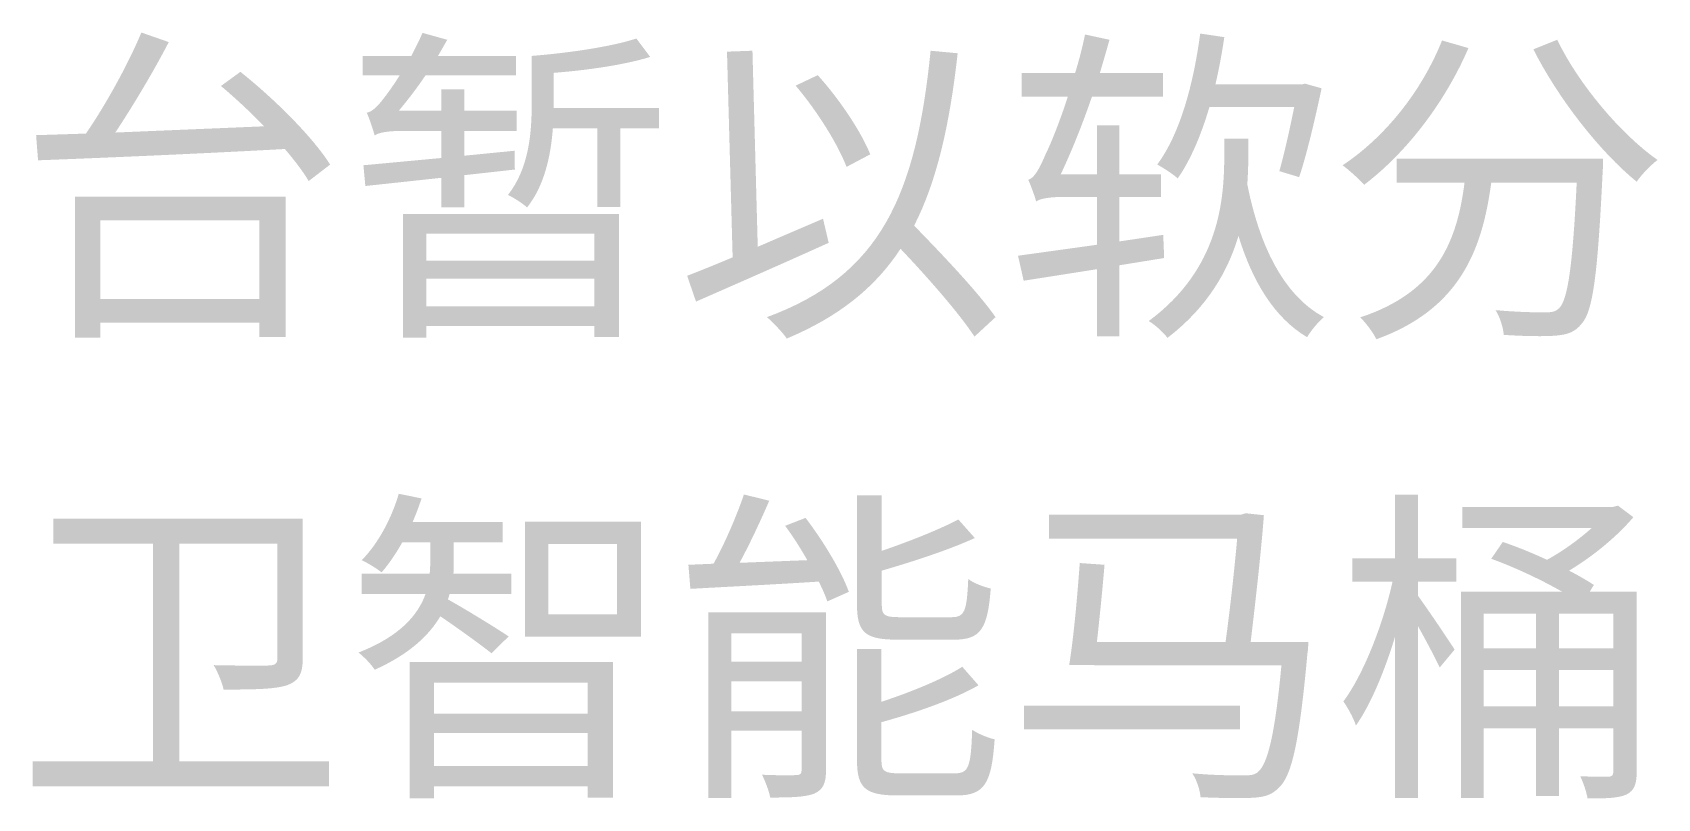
# Model space of a CAD drawing. Header units: millimetres. Extents: x -4600 to 229000, y -4300 to 19460.
# Drawn here: x 58884 to 60295, y 8972 to 9637 of the extents above; entities that cross this region are included whole.
import ezdxf

# ---------------------------------------------------------------- set-up
doc = ezdxf.new("R2010")
doc.units = ezdxf.units.MM
doc.header["$LTSCALE"] = 100
doc.layers.add('A-NOTE', color=7, linetype='Continuous', lineweight=18)

# ---------------------------------------------------------------- blocks, each defined once
blk = doc.blocks.new('A02_SHEET')
at = {"layer": 'A-NOTE'}
h = blk.add_hatch(color=256, dxfattribs=at)
edge = h.paths.add_edge_path()
edge.add_line((18886.7, 9547.7), (18888.4, 9525.9))
edge.add_spline(control_points=[(18888.4, 9525.9), (18941.4, 9527.9), (19024.2, 9531.4), (19102.7, 9535.7)], knot_values=[0, 0, 0, 0, 1, 1, 1, 1], degree=3, periodic=0)
edge.add_spline(control_points=[(19102.7, 9535.7), (19111.3, 9525.6), (19118.5, 9516.2), (19123.4, 9507.9)], knot_values=[0, 0, 0, 0, 1, 1, 1, 1], degree=3, periodic=0)
edge.add_line((19123.4, 9507.9), (19142, 9522.2))
edge.add_spline(control_points=[(19142, 9522.2), (19127.1, 9546), (19093.3, 9579.5), (19064.1, 9602.7)], knot_values=[0, 0, 0, 0, 1, 1, 1, 1], degree=3, periodic=0)
edge.add_line((19064.1, 9602.7), (19047.2, 9590.4))
edge.add_spline(control_points=[(19047.2, 9590.4), (19059.5, 9580.1), (19072.7, 9567.8), (19084.7, 9555.4)], knot_values=[0, 0, 0, 0, 1, 1, 1, 1], degree=3, periodic=0)
edge.add_line((19084.7, 9555.4), (18955.5, 9550))
edge.add_spline(control_points=[(18955.5, 9550), (18971.2, 9573.8), (18988.7, 9603), (19001.9, 9628.5)], knot_values=[0, 0, 0, 0, 1, 1, 1, 1], degree=3, periodic=0)
edge.add_line((19001.9, 9628.5), (18978.1, 9636.8))
edge.add_spline(control_points=[(18978.1, 9636.8), (18966.9, 9609.9), (18947.5, 9574.6), (18930, 9549.1)], knot_values=[0, 0, 0, 0, 1, 1, 1, 1], degree=3, periodic=0)
edge.add_line((18930, 9549.1), (18886.7, 9547.7))
h = blk.add_hatch(color=256, dxfattribs=at)
edge = h.paths.add_edge_path()
edge.add_line((19170.9, 9521.6), (19172.6, 9503.6))
edge.add_line((19172.6, 9503.6), (19238.5, 9510.7))
edge.add_line((19238.5, 9510.7), (19238.5, 9485))
edge.add_line((19238.5, 9485), (19258.6, 9485))
edge.add_line((19258.6, 9485), (19258.6, 9513))
edge.add_line((19258.6, 9513), (19302.4, 9517.9))
edge.add_line((19302.4, 9517.9), (19302.1, 9534.2))
edge.add_line((19302.1, 9534.2), (19258.6, 9529.9))
edge.add_line((19258.6, 9529.9), (19258.6, 9551.4))
edge.add_line((19258.6, 9551.4), (19303.9, 9551.4))
edge.add_line((19303.9, 9551.4), (19303.9, 9568.9))
edge.add_line((19303.9, 9568.9), (19258.6, 9568.9))
edge.add_line((19258.6, 9568.9), (19258.6, 9587.5))
edge.add_line((19258.6, 9587.5), (19238.5, 9587.5))
edge.add_line((19238.5, 9587.5), (19238.5, 9568.9))
edge.add_line((19238.5, 9568.9), (19201.6, 9568.9))
edge.add_spline(control_points=[(19201.6, 9568.9), (19209.3, 9578.1), (19217.3, 9588.4), (19224.8, 9599.6)], knot_values=[0, 0, 0, 0, 1, 1, 1, 1], degree=3, periodic=0)
edge.add_line((19224.8, 9599.6), (19303.3, 9599.6))
edge.add_line((19303.3, 9599.6), (19303.3, 9616.5))
edge.add_line((19303.3, 9616.5), (19235.7, 9616.5))
edge.add_line((19235.7, 9616.5), (19243.7, 9630.5))
edge.add_line((19243.7, 9630.5), (19222.2, 9636.5))
edge.add_spline(control_points=[(19222.2, 9636.5), (19219.3, 9629.6), (19215.9, 9623), (19212.5, 9616.5)], knot_values=[0, 0, 0, 0, 1, 1, 1, 1], degree=3, periodic=0)
edge.add_line((19212.5, 9616.5), (19170.4, 9616.5))
edge.add_line((19170.4, 9616.5), (19170.4, 9599.6))
edge.add_line((19170.4, 9599.6), (19202.4, 9599.6))
edge.add_spline(control_points=[(19202.4, 9599.6), (19196.4, 9590.1), (19191, 9582.7), (19188.4, 9579.5)], knot_values=[0, 0, 0, 0, 1, 1, 1, 1], degree=3, periodic=0)
edge.add_spline(control_points=[(19188.4, 9579.5), (19183.2, 9572.6), (19178.4, 9568), (19173.8, 9567.2)], knot_values=[0, 0, 0, 0, 1, 1, 1, 1], degree=3, periodic=0)
edge.add_spline(control_points=[(19173.8, 9567.2), (19176.4, 9561.5), (19179.5, 9551.7), (19180.7, 9547.4)], knot_values=[0, 0, 0, 0, 1, 1, 1, 1], degree=3, periodic=0)
edge.add_spline(control_points=[(19180.7, 9547.4), (19183.2, 9549.7), (19191.8, 9551.4), (19203.9, 9551.4)], knot_values=[0, 0, 0, 0, 1, 1, 1, 1], degree=3, periodic=0)
edge.add_line((19203.9, 9551.4), (19238.5, 9551.4))
edge.add_line((19238.5, 9551.4), (19238.5, 9527.9))
edge.add_line((19238.5, 9527.9), (19170.9, 9521.6))
h = blk.add_hatch(color=256, dxfattribs=at)
edge = h.paths.add_edge_path()
edge.add_line((19317, 9616.5), (19317, 9573.5))
edge.add_spline(control_points=[(19317, 9573.5), (19317, 9550), (19314.7, 9519.1), (19296.4, 9495.8)], knot_values=[0, 0, 0, 0, 1, 1, 1, 1], degree=3, periodic=0)
edge.add_spline(control_points=[(19296.4, 9495.8), (19301, 9493.8), (19309.3, 9488.4), (19313, 9485)], knot_values=[0, 0, 0, 0, 1, 1, 1, 1], degree=3, periodic=0)
edge.add_spline(control_points=[(19313, 9485), (19328.2, 9503.9), (19333.7, 9530.5), (19335.4, 9553.7)], knot_values=[0, 0, 0, 0, 1, 1, 1, 1], degree=3, periodic=0)
edge.add_line((19335.4, 9553.7), (19374.1, 9553.7))
edge.add_line((19374.1, 9553.7), (19374.1, 9485.5))
edge.add_line((19374.1, 9485.5), (19394.1, 9485.5))
edge.add_line((19394.1, 9485.5), (19394.1, 9553.7))
edge.add_line((19394.1, 9553.7), (19427.6, 9553.7))
edge.add_line((19427.6, 9553.7), (19427.6, 9571.2))
edge.add_line((19427.6, 9571.2), (19336.2, 9571.2))
edge.add_line((19336.2, 9571.2), (19336.2, 9573.2))
edge.add_line((19336.2, 9573.2), (19336.2, 9601.8))
edge.add_spline(control_points=[(19336.2, 9601.8), (19365.5, 9604.1), (19397.5, 9608.7), (19419.9, 9615.6)], knot_values=[0, 0, 0, 0, 1, 1, 1, 1], degree=3, periodic=0)
edge.add_line((19419.9, 9615.6), (19407.9, 9631.6))
edge.add_spline(control_points=[(19407.9, 9631.6), (19386.4, 9624.5), (19348.8, 9619), (19317, 9616.5)], knot_values=[0, 0, 0, 0, 1, 1, 1, 1], degree=3, periodic=0)
h = blk.add_hatch(color=256, dxfattribs=at)
edge = h.paths.add_edge_path()
edge.add_spline(control_points=[(19755.1, 9490.1), (19757.4, 9492.4), (19766.5, 9494.1), (19777.4, 9494.1)], knot_values=[0, 0, 0, 0, 1, 1, 1, 1], degree=3, periodic=0)
edge.add_line((19777.4, 9494.1), (19807.8, 9494.1))
edge.add_line((19807.8, 9494.1), (19807.8, 9452.6))
edge.add_line((19807.8, 9452.6), (19739.3, 9443.1))
edge.add_line((19739.3, 9443.1), (19744.2, 9421.4))
edge.add_line((19744.2, 9421.4), (19807.8, 9431.4))
edge.add_line((19807.8, 9431.4), (19807.8, 9373.2))
edge.add_line((19807.8, 9373.2), (19827.3, 9373.2))
edge.add_line((19827.3, 9373.2), (19827.3, 9434.8))
edge.add_line((19827.3, 9434.8), (19866.2, 9441.1))
edge.add_line((19866.2, 9441.1), (19865.4, 9461.2))
edge.add_line((19865.4, 9461.2), (19827.3, 9455.5))
edge.add_line((19827.3, 9455.5), (19827.3, 9494.1))
edge.add_line((19827.3, 9494.1), (19863.4, 9494.1))
edge.add_line((19863.4, 9494.1), (19863.4, 9513.6))
edge.add_line((19863.4, 9513.6), (19827.3, 9513.6))
edge.add_line((19827.3, 9513.6), (19827.3, 9556.3))
edge.add_line((19827.3, 9556.3), (19807.8, 9556.3))
edge.add_line((19807.8, 9556.3), (19807.8, 9513.6))
edge.add_line((19807.8, 9513.6), (19776.3, 9513.6))
edge.add_spline(control_points=[(19776.3, 9513.6), (19785.7, 9533.4), (19795.2, 9556.9), (19803.5, 9581.2)], knot_values=[0, 0, 0, 0, 1, 1, 1, 1], degree=3, periodic=0)
edge.add_line((19803.5, 9581.2), (19865.1, 9581.2))
edge.add_line((19865.1, 9581.2), (19865.1, 9601.8))
edge.add_line((19865.1, 9601.8), (19810.4, 9601.8))
edge.add_spline(control_points=[(19810.4, 9601.8), (19813.2, 9611.3), (19816.1, 9621), (19818.7, 9630.5)], knot_values=[0, 0, 0, 0, 1, 1, 1, 1], degree=3, periodic=0)
edge.add_line((19818.7, 9630.5), (19797.5, 9635.1))
edge.add_spline(control_points=[(19797.5, 9635.1), (19795.2, 9623.9), (19792.3, 9612.7), (19788.9, 9601.8)], knot_values=[0, 0, 0, 0, 1, 1, 1, 1], degree=3, periodic=0)
edge.add_line((19788.9, 9601.8), (19742.5, 9601.8))
edge.add_line((19742.5, 9601.8), (19742.5, 9581.2))
edge.add_line((19742.5, 9581.2), (19782.6, 9581.2))
edge.add_spline(control_points=[(19782.6, 9581.2), (19775.1, 9558.3), (19767.4, 9539.4), (19763.7, 9532.2)], knot_values=[0, 0, 0, 0, 1, 1, 1, 1], degree=3, periodic=0)
edge.add_spline(control_points=[(19763.7, 9532.2), (19758.2, 9519.3), (19753.7, 9510.5), (19748.2, 9509)], knot_values=[0, 0, 0, 0, 1, 1, 1, 1], degree=3, periodic=0)
edge.add_spline(control_points=[(19748.2, 9509), (19750.5, 9503.9), (19753.9, 9494.4), (19755.1, 9490.1)], knot_values=[0, 0, 0, 0, 1, 1, 1, 1], degree=3, periodic=0)
h = blk.add_hatch(color=256, dxfattribs=at)
edge = h.paths.add_edge_path()
edge.add_spline(control_points=[(19897.5, 9635.9), (19891.5, 9591.2), (19880, 9549.1), (19860.2, 9522.2)], knot_values=[0, 0, 0, 0, 1, 1, 1, 1], degree=3, periodic=0)
edge.add_spline(control_points=[(19860.2, 9522.2), (19865.1, 9519.6), (19874.3, 9513.6), (19878, 9510.2)], knot_values=[0, 0, 0, 0, 1, 1, 1, 1], degree=3, periodic=0)
edge.add_spline(control_points=[(19878, 9510.2), (19889.5, 9526.8), (19898.3, 9548), (19905.5, 9572.1)], knot_values=[0, 0, 0, 0, 1, 1, 1, 1], degree=3, periodic=0)
edge.add_line((19905.5, 9572.1), (19979.1, 9572.1))
edge.add_spline(control_points=[(19979.1, 9572.1), (19975.1, 9552), (19970.2, 9530.5), (19966.2, 9516.5)], knot_values=[0, 0, 0, 0, 1, 1, 1, 1], degree=3, periodic=0)
edge.add_line((19966.2, 9516.5), (19983.4, 9511.3))
edge.add_spline(control_points=[(19983.4, 9511.3), (19990, 9530.8), (19997.2, 9561.7), (20002.9, 9588.4)], knot_values=[0, 0, 0, 0, 1, 1, 1, 1], degree=3, periodic=0)
edge.add_line((20002.9, 9588.4), (19988.6, 9592.4))
edge.add_line((19988.6, 9592.4), (19986, 9591.8))
edge.add_line((19986, 9591.8), (19910.7, 9591.8))
edge.add_spline(control_points=[(19910.7, 9591.8), (19913.8, 9605), (19916.4, 9618.8), (19918.4, 9632.8)], knot_values=[0, 0, 0, 0, 1, 1, 1, 1], degree=3, periodic=0)
edge.add_line((19918.4, 9632.8), (19897.5, 9635.9))
h = blk.add_hatch(color=256, dxfattribs=at)
edge = h.paths.add_edge_path()
edge.add_spline(control_points=[(20107.5, 9629.9), (20089.7, 9585.5), (20057.9, 9546), (20021.2, 9521.6)], knot_values=[0, 0, 0, 0, 1, 1, 1, 1], degree=3, periodic=0)
edge.add_spline(control_points=[(20021.2, 9521.6), (20026.4, 9517.6), (20035.9, 9509.3), (20039.9, 9504.7)], knot_values=[0, 0, 0, 0, 1, 1, 1, 1], degree=3, periodic=0)
edge.add_spline(control_points=[(20039.9, 9504.7), (20075.7, 9531.9), (20109.5, 9574.9), (20130.4, 9623.3)], knot_values=[0, 0, 0, 0, 1, 1, 1, 1], degree=3, periodic=0)
edge.add_line((20130.4, 9623.3), (20107.5, 9629.9))
h = blk.add_hatch(color=256, dxfattribs=at)
edge = h.paths.add_edge_path()
edge.add_line((20207.5, 9630.5), (20186.8, 9622.2))
edge.add_spline(control_points=[(20186.8, 9622.2), (20208.3, 9579.5), (20244.7, 9533.1), (20276.5, 9507.3)], knot_values=[0, 0, 0, 0, 1, 1, 1, 1], degree=3, periodic=0)
edge.add_spline(control_points=[(20276.5, 9507.3), (20280.5, 9513.3), (20288.5, 9521.6), (20294.6, 9526.2)], knot_values=[0, 0, 0, 0, 1, 1, 1, 1], degree=3, periodic=0)
edge.add_spline(control_points=[(20294.6, 9526.2), (20263, 9548.3), (20226.1, 9591.8), (20207.5, 9630.5)], knot_values=[0, 0, 0, 0, 1, 1, 1, 1], degree=3, periodic=0)
h = blk.add_hatch(color=256, dxfattribs=at)
edge = h.paths.add_edge_path()
edge.add_line((19486.6, 9620.2), (19491.5, 9441.7))
edge.add_spline(control_points=[(19491.5, 9441.7), (19476.6, 9435.4), (19463.2, 9430), (19452, 9425.7)], knot_values=[0, 0, 0, 0, 1, 1, 1, 1], degree=3, periodic=0)
edge.add_line((19452, 9425.7), (19459.7, 9403.3))
edge.add_spline(control_points=[(19459.7, 9403.3), (19491.2, 9417.1), (19535.1, 9436.3), (19574.9, 9454.3)], knot_values=[0, 0, 0, 0, 1, 1, 1, 1], degree=3, periodic=0)
edge.add_line((19574.9, 9454.3), (19570, 9475.2))
edge.add_line((19570, 9475.2), (19513.3, 9450.9))
edge.add_line((19513.3, 9450.9), (19508.7, 9621))
edge.add_line((19508.7, 9621), (19486.6, 9620.2))
h = blk.add_hatch(color=256, dxfattribs=at)
edge = h.paths.add_edge_path()
edge.add_spline(control_points=[(19663.4, 9621), (19650.8, 9496.1), (19620.4, 9426.2), (19521.3, 9389.8)], knot_values=[0, 0, 0, 0, 1, 1, 1, 1], degree=3, periodic=0)
edge.add_spline(control_points=[(19521.3, 9389.8), (19526.5, 9385.3), (19535.3, 9376.1), (19538.5, 9371.2)], knot_values=[0, 0, 0, 0, 1, 1, 1, 1], degree=3, periodic=0)
edge.add_spline(control_points=[(19538.5, 9371.2), (19583.5, 9390.1), (19615, 9415.1), (19637.3, 9449.1)], knot_values=[0, 0, 0, 0, 1, 1, 1, 1], degree=3, periodic=0)
edge.add_spline(control_points=[(19637.3, 9449.1), (19661.7, 9423.4), (19688.3, 9393), (19701.5, 9372.9)], knot_values=[0, 0, 0, 0, 1, 1, 1, 1], degree=3, periodic=0)
edge.add_line((19701.5, 9372.9), (19719.8, 9389.8))
edge.add_spline(control_points=[(19719.8, 9389.8), (19705, 9411), (19674.6, 9443.1), (19649.1, 9469.2)], knot_values=[0, 0, 0, 0, 1, 1, 1, 1], degree=3, periodic=0)
edge.add_spline(control_points=[(19649.1, 9469.2), (19668.9, 9507.9), (19680, 9556.9), (19686.9, 9618.8)], knot_values=[0, 0, 0, 0, 1, 1, 1, 1], degree=3, periodic=0)
edge.add_line((19686.9, 9618.8), (19663.4, 9621))
edge = h.paths.add_edge_path(flags=0)
edge.add_spline(control_points=[(19546.2, 9590.7), (19564.3, 9569.5), (19582.9, 9540), (19590.4, 9520.2)], knot_values=[0, 0, 0, 0, 1, 1, 1, 1], degree=3, periodic=0)
edge.add_line((19590.4, 9520.2), (19611, 9531.1))
edge.add_spline(control_points=[(19611, 9531.1), (19603, 9550.9), (19584.3, 9578.9), (19565.4, 9599.8)], knot_values=[0, 0, 0, 0, 1, 1, 1, 1], degree=3, periodic=0)
edge.add_line((19565.4, 9599.8), (19546.2, 9590.7))
h = blk.add_hatch(color=256, dxfattribs=at)
edge = h.paths.add_edge_path()
edge.add_line((19918.4, 9544.8), (19918.4, 9531.7))
edge.add_spline(control_points=[(19918.4, 9531.7), (19918.4, 9491.5), (19914.4, 9432), (19852.8, 9386.4)], knot_values=[0, 0, 0, 0, 1, 1, 1, 1], degree=3, periodic=0)
edge.add_spline(control_points=[(19852.8, 9386.4), (19858.2, 9383.3), (19865.7, 9376.4), (19869.1, 9371.8)], knot_values=[0, 0, 0, 0, 1, 1, 1, 1], degree=3, periodic=0)
edge.add_spline(control_points=[(19869.1, 9371.8), (19904.1, 9398.7), (19921.8, 9430.2), (19930.7, 9460.3)], knot_values=[0, 0, 0, 0, 1, 1, 1, 1], degree=3, periodic=0)
edge.add_spline(control_points=[(19930.7, 9460.3), (19942.7, 9421.1), (19961.7, 9389.3), (19990.3, 9372.4)], knot_values=[0, 0, 0, 0, 1, 1, 1, 1], degree=3, periodic=0)
edge.add_spline(control_points=[(19990.3, 9372.4), (19993.5, 9377.8), (20000, 9385.8), (20004.9, 9389.8)], knot_values=[0, 0, 0, 0, 1, 1, 1, 1], degree=3, periodic=0)
edge.add_spline(control_points=[(20004.9, 9389.8), (19969.1, 9408.8), (19948.5, 9453.7), (19938.4, 9505)], knot_values=[0, 0, 0, 0, 1, 1, 1, 1], degree=3, periodic=0)
edge.add_spline(control_points=[(19938.4, 9505), (19939, 9514.5), (19939.3, 9523.3), (19939.3, 9531.4)], knot_values=[0, 0, 0, 0, 1, 1, 1, 1], degree=3, periodic=0)
edge.add_line((19939.3, 9531.4), (19939.3, 9544.8))
edge.add_line((19939.3, 9544.8), (19918.4, 9544.8))
h = blk.add_hatch(color=256, dxfattribs=at)
edge = h.paths.add_edge_path()
edge.add_line((20068.2, 9527.4), (20068.2, 9506.4))
edge.add_line((20068.2, 9506.4), (20127, 9506.4))
edge.add_spline(control_points=[(20127, 9506.4), (20120.7, 9457.7), (20104.6, 9411.9), (20036.4, 9389.6)], knot_values=[0, 0, 0, 0, 1, 1, 1, 1], degree=3, periodic=0)
edge.add_spline(control_points=[(20036.4, 9389.6), (20041.3, 9385), (20047.6, 9376.4), (20050.5, 9370.6)], knot_values=[0, 0, 0, 0, 1, 1, 1, 1], degree=3, periodic=0)
edge.add_spline(control_points=[(20050.5, 9370.6), (20124.1, 9397.3), (20142.4, 9449.4), (20150.2, 9506.4)], knot_values=[0, 0, 0, 0, 1, 1, 1, 1], degree=3, periodic=0)
edge.add_line((20150.2, 9506.4), (20224.4, 9506.4))
edge.add_spline(control_points=[(20224.4, 9506.4), (20220.9, 9433.7), (20216.6, 9405), (20209.2, 9397.6), (20206.3, 9394.7), (20202.9, 9393.9), (20197.1, 9393.9), (20190.3, 9393.9), (20172.8, 9394.1), (20153.9, 9395.9)], knot_values=[0, 0, 0, 0, 1, 1, 1, 2, 2, 2, 3, 3, 3, 3], degree=3, periodic=0)
edge.add_spline(control_points=[(20153.9, 9395.9), (20157.9, 9389.8), (20160.5, 9380.7), (20161.1, 9374.4)], knot_values=[0, 0, 0, 0, 1, 1, 1, 1], degree=3, periodic=0)
edge.add_spline(control_points=[(20161.1, 9374.4), (20179.1, 9373.2), (20196.9, 9372.9), (20206.6, 9373.8), (20216.3, 9374.7), (20222.9, 9376.7), (20228.7, 9384.1)], knot_values=[0, 0, 0, 0, 1, 1, 1, 2, 2, 2, 2], degree=3, periodic=0)
edge.add_spline(control_points=[(20228.7, 9384.1), (20238.7, 9395), (20242.7, 9427.9), (20247, 9517)], knot_values=[0, 0, 0, 0, 1, 1, 1, 1], degree=3, periodic=0)
edge.add_spline(control_points=[(20247, 9517), (20247.3, 9519.9), (20247.3, 9527.4), (20247.3, 9527.4)], knot_values=[0, 0, 0, 0, 1, 1, 1, 1], degree=3, periodic=0)
edge.add_line((20247.3, 9527.4), (20068.2, 9527.4))
h = blk.add_hatch(color=256, dxfattribs=at)
h.paths.add_polyline_path([(18920.5, 9494.4), (18920.5, 9372.1), (18942.6, 9372.1), (18942.6, 9385), (19080.4, 9385), (19080.4, 9372.7), (19103.3, 9372.7), (19103.3, 9494.4), (18920.5, 9494.4)])
h.paths.add_polyline_path([(18942.6, 9405.6), (18942.6, 9473.8), (19080.4, 9473.8), (19080.4, 9405.6), (18942.6, 9405.6)], flags=0)
h = blk.add_hatch(color=256, dxfattribs=at)
h.paths.add_polyline_path([(19205.3, 9479.2), (19205.3, 9372.1), (19225.6, 9372.1), (19225.6, 9382.1), (19371.5, 9382.1), (19371.5, 9372.7), (19392.7, 9372.7), (19392.7, 9479.2), (19205.3, 9479.2)])
h.paths.add_polyline_path([(19225.6, 9423.1), (19371.5, 9423.1), (19371.5, 9399.3), (19225.6, 9399.3), (19225.6, 9423.1)], flags=0)
h.paths.add_polyline_path([(19225.6, 9438.8), (19225.6, 9462.3), (19371.5, 9462.3), (19371.5, 9438.8), (19225.6, 9438.8)], flags=0)
h = blk.add_hatch(color=256, dxfattribs=at)
edge = h.paths.add_edge_path()
edge.add_spline(control_points=[(19201.6, 9236.5), (19195.3, 9215), (19183.8, 9193.5), (19169.5, 9178.9)], knot_values=[0, 0, 0, 0, 1, 1, 1, 1], degree=3, periodic=0)
edge.add_spline(control_points=[(19169.5, 9178.9), (19174.4, 9176.6), (19182.7, 9171.5), (19186.7, 9168.3)], knot_values=[0, 0, 0, 0, 1, 1, 1, 1], degree=3, periodic=0)
edge.add_spline(control_points=[(19186.7, 9168.3), (19193, 9175.5), (19199, 9184.4), (19204.7, 9194.4)], knot_values=[0, 0, 0, 0, 1, 1, 1, 1], degree=3, periodic=0)
edge.add_line((19204.7, 9194.4), (19229.1, 9194.4))
edge.add_line((19229.1, 9194.4), (19229.1, 9177.5))
edge.add_line((19229.1, 9177.5), (19228.5, 9167.2))
edge.add_line((19228.5, 9167.2), (19169.5, 9167.2))
edge.add_line((19169.5, 9167.2), (19169.5, 9149.4))
edge.add_line((19169.5, 9149.4), (19224.8, 9149.4))
edge.add_spline(control_points=[(19224.8, 9149.4), (19218.5, 9131.9), (19203.3, 9113), (19166.6, 9098.7)], knot_values=[0, 0, 0, 0, 1, 1, 1, 1], degree=3, periodic=0)
edge.add_spline(control_points=[(19166.6, 9098.7), (19171.5, 9095), (19177.8, 9088.4), (19180.7, 9083.8)], knot_values=[0, 0, 0, 0, 1, 1, 1, 1], degree=3, periodic=0)
edge.add_spline(control_points=[(19180.7, 9083.8), (19210.8, 9097.3), (19227.9, 9113.6), (19237.7, 9130.2)], knot_values=[0, 0, 0, 0, 1, 1, 1, 1], degree=3, periodic=0)
edge.add_spline(control_points=[(19237.7, 9130.2), (19252, 9120.5), (19273.5, 9105), (19282.1, 9098.1)], knot_values=[0, 0, 0, 0, 1, 1, 1, 1], degree=3, periodic=0)
edge.add_line((19282.1, 9098.1), (19297, 9112.7))
edge.add_spline(control_points=[(19297, 9112.7), (19288.7, 9118.5), (19256, 9138.5), (19244.3, 9144.8)], knot_values=[0, 0, 0, 0, 1, 1, 1, 1], degree=3, periodic=0)
edge.add_line((19244.3, 9144.8), (19245.7, 9149.4))
edge.add_line((19245.7, 9149.4), (19299.3, 9149.4))
edge.add_line((19299.3, 9149.4), (19299.3, 9167.2))
edge.add_line((19299.3, 9167.2), (19249.1, 9167.2))
edge.add_line((19249.1, 9167.2), (19249.4, 9177.5))
edge.add_line((19249.4, 9177.5), (19249.4, 9194.4))
edge.add_line((19249.4, 9194.4), (19291.8, 9194.4))
edge.add_line((19291.8, 9194.4), (19291.8, 9211.9))
edge.add_line((19291.8, 9211.9), (19213.6, 9211.9))
edge.add_spline(control_points=[(19213.6, 9211.9), (19216.5, 9218.5), (19219.1, 9225.6), (19221.4, 9232.5)], knot_values=[0, 0, 0, 0, 1, 1, 1, 1], degree=3, periodic=0)
edge.add_line((19221.4, 9232.5), (19201.6, 9236.5))
h = blk.add_hatch(color=256, dxfattribs=at)
edge = h.paths.add_edge_path()
edge.add_spline(control_points=[(19537.1, 9208.7), (19543.7, 9199.8), (19550.5, 9189.2), (19556.3, 9178.9)], knot_values=[0, 0, 0, 0, 1, 1, 1, 1], degree=3, periodic=0)
edge.add_line((19556.3, 9178.9), (19497.5, 9176.6))
edge.add_spline(control_points=[(19497.5, 9176.6), (19506.4, 9193), (19515.6, 9212.7), (19523.3, 9230.5)], knot_values=[0, 0, 0, 0, 1, 1, 1, 1], degree=3, periodic=0)
edge.add_line((19523.3, 9230.5), (19501.3, 9235.9))
edge.add_spline(control_points=[(19501.3, 9235.9), (19495.2, 9217.9), (19484.9, 9193.8), (19474.9, 9175.8)], knot_values=[0, 0, 0, 0, 1, 1, 1, 1], degree=3, periodic=0)
edge.add_line((19474.9, 9175.8), (19453.1, 9174.9))
edge.add_line((19453.1, 9174.9), (19454.8, 9154))
edge.add_spline(control_points=[(19454.8, 9154), (19484.6, 9155.7), (19525.9, 9157.7), (19566.3, 9160.3)], knot_values=[0, 0, 0, 0, 1, 1, 1, 1], degree=3, periodic=0)
edge.add_spline(control_points=[(19566.3, 9160.3), (19569.4, 9154), (19572, 9148.3), (19573.7, 9143.1)], knot_values=[0, 0, 0, 0, 1, 1, 1, 1], degree=3, periodic=0)
edge.add_line((19573.7, 9143.1), (19592.4, 9151.4))
edge.add_spline(control_points=[(19592.4, 9151.4), (19586.1, 9169.2), (19570, 9195.8), (19554.8, 9215.6)], knot_values=[0, 0, 0, 0, 1, 1, 1, 1], degree=3, periodic=0)
edge.add_line((19554.8, 9215.6), (19537.1, 9208.7))
h = blk.add_hatch(color=256, dxfattribs=at)
edge = h.paths.add_edge_path()
edge.add_spline(control_points=[(19687.5, 9214.2), (19671.1, 9205.6), (19645.4, 9195.3), (19621, 9187)], knot_values=[0, 0, 0, 0, 1, 1, 1, 1], degree=3, periodic=0)
edge.add_line((19621, 9187), (19621, 9235.1))
edge.add_line((19621, 9235.1), (19599.5, 9235.1))
edge.add_line((19599.5, 9235.1), (19599.5, 9140))
edge.add_spline(control_points=[(19599.5, 9140), (19599.5, 9116.2), (19606.7, 9109.9), (19634.5, 9109.9), (19639.9, 9109.9), (19677.4, 9109.9), (19683.8, 9109.9), (19706.7, 9109.9), (19713, 9119.1), (19715.6, 9154.3)], knot_values=[0, 0, 0, 0, 1, 1, 1, 2, 2, 2, 3, 3, 3, 3], degree=3, periodic=0)
edge.add_spline(control_points=[(19715.6, 9154.3), (19709.5, 9155.7), (19700.7, 9158.9), (19696.1, 9162.6)], knot_values=[0, 0, 0, 0, 1, 1, 1, 1], degree=3, periodic=0)
edge.add_spline(control_points=[(19696.1, 9162.6), (19694.9, 9134.2), (19692.9, 9129.4), (19681.7, 9129.4), (19673.7, 9129.4), (19642.2, 9129.4), (19636.5, 9129.4), (19623.3, 9129.4), (19621, 9131.1), (19621, 9140.3)], knot_values=[0, 0, 0, 0, 1, 1, 1, 2, 2, 2, 3, 3, 3, 3], degree=3, periodic=0)
edge.add_line((19621, 9140.3), (19621, 9169.8))
edge.add_spline(control_points=[(19621, 9169.8), (19648.5, 9177.8), (19679.2, 9187.8), (19701.8, 9198.1)], knot_values=[0, 0, 0, 0, 1, 1, 1, 1], degree=3, periodic=0)
edge.add_line((19701.8, 9198.1), (19687.5, 9214.2))
h = blk.add_hatch(color=256, dxfattribs=at)
edge = h.paths.add_edge_path()
edge.add_line((20066.5, 9235.7), (20066.5, 9180.4))
edge.add_line((20066.5, 9180.4), (20029.5, 9180.4))
edge.add_line((20029.5, 9180.4), (20029.5, 9160.3))
edge.add_line((20029.5, 9160.3), (20064.5, 9160.3))
edge.add_spline(control_points=[(20064.5, 9160.3), (20056.2, 9122.8), (20039, 9079.2), (20021.8, 9056.3)], knot_values=[0, 0, 0, 0, 1, 1, 1, 1], degree=3, periodic=0)
edge.add_spline(control_points=[(20021.8, 9056.3), (20025.5, 9051.2), (20030.7, 9041.7), (20032.7, 9035.4)], knot_values=[0, 0, 0, 0, 1, 1, 1, 1], degree=3, periodic=0)
edge.add_spline(control_points=[(20032.7, 9035.4), (20045.3, 9053.2), (20057.3, 9081.8), (20066.5, 9111.9)], knot_values=[0, 0, 0, 0, 1, 1, 1, 1], degree=3, periodic=0)
edge.add_line((20066.5, 9111.9), (20066.5, 8972.4))
edge.add_line((20066.5, 8972.4), (20086.6, 8972.4))
edge.add_line((20086.6, 8972.4), (20086.6, 9121.6))
edge.add_spline(control_points=[(20086.6, 9121.6), (20094, 9108.5), (20101.7, 9093.6), (20105.5, 9085.8)], knot_values=[0, 0, 0, 0, 1, 1, 1, 1], degree=3, periodic=0)
edge.add_line((20105.5, 9085.8), (20118.4, 9101.3))
edge.add_spline(control_points=[(20118.4, 9101.3), (20113.8, 9108.7), (20094.3, 9137.4), (20086.6, 9148)], knot_values=[0, 0, 0, 0, 1, 1, 1, 1], degree=3, periodic=0)
edge.add_line((20086.6, 9148), (20086.6, 9160.3))
edge.add_line((20086.6, 9160.3), (20119.8, 9160.3))
edge.add_line((20119.8, 9160.3), (20119.8, 9180.4))
edge.add_line((20119.8, 9180.4), (20086.6, 9180.4))
edge.add_line((20086.6, 9180.4), (20086.6, 9235.7))
edge.add_line((20086.6, 9235.7), (20066.5, 9235.7))
h = blk.add_hatch(color=256, dxfattribs=at)
edge = h.paths.add_edge_path()
edge.add_line((18901.6, 9215), (18901.6, 9193.3))
edge.add_line((18901.6, 9193.3), (18988.1, 9193.3))
edge.add_line((18988.1, 9193.3), (18988.1, 9004.2))
edge.add_line((18988.1, 9004.2), (18883.6, 9004.2))
edge.add_line((18883.6, 9004.2), (18883.6, 8982.7))
edge.add_line((18883.6, 8982.7), (19141.1, 8982.7))
edge.add_line((19141.1, 8982.7), (19141.1, 9004.2))
edge.add_line((19141.1, 9004.2), (19011.1, 9004.2))
edge.add_line((19011.1, 9004.2), (19011.1, 9193.3))
edge.add_line((19011.1, 9193.3), (19096.2, 9193.3))
edge.add_line((19096.2, 9193.3), (19096.2, 9093.8))
edge.add_spline(control_points=[(19096.2, 9093.8), (19096.2, 9089.3), (19094.7, 9087.8), (19089, 9087.5), (19083, 9087.3), (19062.9, 9087.3), (19040.9, 9087.8)], knot_values=[0, 0, 0, 0, 1, 1, 1, 2, 2, 2, 2], degree=3, periodic=0)
edge.add_spline(control_points=[(19040.9, 9087.8), (19044.3, 9082.1), (19048.3, 9072.6), (19049.5, 9066.6)], knot_values=[0, 0, 0, 0, 1, 1, 1, 1], degree=3, periodic=0)
edge.add_spline(control_points=[(19049.5, 9066.6), (19075.8, 9066.6), (19093.9, 9066.9), (19104.5, 9070.3)], knot_values=[0, 0, 0, 0, 1, 1, 1, 1], degree=3, periodic=0)
edge.add_spline(control_points=[(19104.5, 9070.3), (19115.1, 9074.1), (19118.2, 9080.7), (19118.2, 9093.3)], knot_values=[0, 0, 0, 0, 1, 1, 1, 1], degree=3, periodic=0)
edge.add_line((19118.2, 9093.3), (19118.2, 9215))
edge.add_line((19118.2, 9215), (18901.6, 9215))
h = blk.add_hatch(color=256, dxfattribs=at)
edge = h.paths.add_edge_path()
edge.add_spline(control_points=[(19792.9, 9176.4), (19790.9, 9148.3), (19787.5, 9110.7), (19783.7, 9087.8)], knot_values=[0, 0, 0, 0, 1, 1, 1, 1], degree=3, periodic=0)
edge.add_line((19783.7, 9087.8), (19790.6, 9087.8))
edge.add_line((19790.6, 9087.8), (19968, 9087.5))
edge.add_spline(control_points=[(19968, 9087.5), (19962.5, 9028.2), (19956.2, 9002.7), (19947.9, 8995.3), (19944.7, 8992.4), (19941, 8992.1), (19935, 8992.1), (19927.8, 8992.1), (19909.8, 8992.1), (19890.6, 8993.9)], knot_values=[0, 0, 0, 0, 1, 1, 1, 2, 2, 2, 3, 3, 3, 3], degree=3, periodic=0)
edge.add_spline(control_points=[(19890.6, 8993.9), (19894.6, 8988.1), (19897.2, 8979.5), (19897.8, 8973.2)], knot_values=[0, 0, 0, 0, 1, 1, 1, 1], degree=3, periodic=0)
edge.add_spline(control_points=[(19897.8, 8973.2), (19916.1, 8972.4), (19933.6, 8972.1), (19943, 8972.7), (19953.3, 8973.2), (19959.9, 8975.2), (19966.2, 8981.8)], knot_values=[0, 0, 0, 0, 1, 1, 1, 2, 2, 2, 2], degree=3, periodic=0)
edge.add_spline(control_points=[(19966.2, 8981.8), (19977.4, 8992.7), (19983.7, 9022.5), (19990.6, 9097.9)], knot_values=[0, 0, 0, 0, 1, 1, 1, 1], degree=3, periodic=0)
edge.add_spline(control_points=[(19990.6, 9097.9), (19991.2, 9101), (19991.4, 9107.9), (19991.4, 9107.9)], knot_values=[0, 0, 0, 0, 1, 1, 1, 1], degree=3, periodic=0)
edge.add_line((19991.4, 9107.9), (19941.3, 9107.9))
edge.add_spline(control_points=[(19941.3, 9107.9), (19945.6, 9143.7), (19950.5, 9187.5), (19952.8, 9217.9)], knot_values=[0, 0, 0, 0, 1, 1, 1, 1], degree=3, periodic=0)
edge.add_line((19952.8, 9217.9), (19937, 9219.6))
edge.add_line((19937, 9219.6), (19933.3, 9218.5))
edge.add_line((19933.3, 9218.5), (19766.3, 9218.5))
edge.add_line((19766.3, 9218.5), (19766.3, 9197.6))
edge.add_line((19766.3, 9197.6), (19929.6, 9197.6))
edge.add_spline(control_points=[(19929.6, 9197.6), (19927.3, 9172.1), (19923.5, 9136.8), (19919.5, 9107.9)], knot_values=[0, 0, 0, 0, 1, 1, 1, 1], degree=3, periodic=0)
edge.add_line((19919.5, 9107.9), (19807.8, 9107.9))
edge.add_spline(control_points=[(19807.8, 9107.9), (19810.1, 9128.5), (19812.7, 9154), (19814.4, 9174.9)], knot_values=[0, 0, 0, 0, 1, 1, 1, 1], degree=3, periodic=0)
edge.add_line((19814.4, 9174.9), (19792.9, 9176.4))
h.paths.add_polyline_path([(19744.5, 9052.6), (19744.5, 9032), (19931.9, 9032), (19931.9, 9052.6), (19744.5, 9052.6)], flags=0)
h = blk.add_hatch(color=256, dxfattribs=at)
edge = h.paths.add_edge_path()
edge.add_line((20123.8, 9151.7), (20123.8, 8972.4))
edge.add_line((20123.8, 8972.4), (20143.6, 8972.4))
edge.add_line((20143.6, 8972.4), (20143.6, 9033.1))
edge.add_line((20143.6, 9033.1), (20189.1, 9033.1))
edge.add_line((20189.1, 9033.1), (20189.1, 8974.1))
edge.add_line((20189.1, 8974.1), (20208.9, 8974.1))
edge.add_line((20208.9, 8974.1), (20208.9, 9033.1))
edge.add_line((20208.9, 9033.1), (20256.2, 9033.1))
edge.add_line((20256.2, 9033.1), (20256.2, 8995.6))
edge.add_spline(control_points=[(20256.2, 8995.6), (20256.2, 8992.1), (20255, 8991), (20251.9, 8991), (20249, 8991), (20238.7, 8991), (20227.5, 8991.3)], knot_values=[0, 0, 0, 0, 1, 1, 1, 2, 2, 2, 2], degree=3, periodic=0)
edge.add_spline(control_points=[(20227.5, 8991.3), (20230.1, 8986.1), (20233, 8977.5), (20233.8, 8972.1)], knot_values=[0, 0, 0, 0, 1, 1, 1, 1], degree=3, periodic=0)
edge.add_spline(control_points=[(20233.8, 8972.1), (20250.2, 8972.1), (20260.8, 8972.4), (20267.6, 8975.5)], knot_values=[0, 0, 0, 0, 1, 1, 1, 1], degree=3, periodic=0)
edge.add_spline(control_points=[(20267.6, 8975.5), (20274.5, 8979), (20276.5, 8984.7), (20276.5, 8995.3)], knot_values=[0, 0, 0, 0, 1, 1, 1, 1], degree=3, periodic=0)
edge.add_line((20276.5, 8995.3), (20276.5, 9151.7))
edge.add_line((20276.5, 9151.7), (20235.8, 9151.7))
edge.add_line((20235.8, 9151.7), (20239.3, 9157.4))
edge.add_spline(control_points=[(20239.3, 9157.4), (20233.5, 9161.2), (20226.1, 9165.5), (20217.8, 9169.8)], knot_values=[0, 0, 0, 0, 1, 1, 1, 1], degree=3, periodic=0)
edge.add_spline(control_points=[(20217.8, 9169.8), (20238.7, 9182.4), (20259.3, 9199.3), (20273.6, 9216.2)], knot_values=[0, 0, 0, 0, 1, 1, 1, 1], degree=3, periodic=0)
edge.add_line((20273.6, 9216.2), (20260.2, 9226.2))
edge.add_line((20260.2, 9226.2), (20255.9, 9225.1))
edge.add_line((20255.9, 9225.1), (20125.2, 9225.1))
edge.add_line((20125.2, 9225.1), (20125.2, 9206.7))
edge.add_line((20125.2, 9206.7), (20237.3, 9206.7))
edge.add_spline(control_points=[(20237.3, 9206.7), (20226.1, 9196.7), (20212.3, 9186.7), (20198.6, 9179.2)], knot_values=[0, 0, 0, 0, 1, 1, 1, 1], degree=3, periodic=0)
edge.add_spline(control_points=[(20198.6, 9179.2), (20185.7, 9185.2), (20172.2, 9190.7), (20160.2, 9194.7)], knot_values=[0, 0, 0, 0, 1, 1, 1, 1], degree=3, periodic=0)
edge.add_line((20160.2, 9194.7), (20150.2, 9180.1))
edge.add_spline(control_points=[(20150.2, 9180.1), (20170.2, 9172.9), (20193.4, 9162), (20211.5, 9151.7)], knot_values=[0, 0, 0, 0, 1, 1, 1, 1], degree=3, periodic=0)
edge.add_line((20211.5, 9151.7), (20123.8, 9151.7))
h.paths.add_polyline_path([(20256.2, 9083.5), (20256.2, 9052), (20208.9, 9052), (20208.9, 9083.5), (20256.2, 9083.5)], flags=0)
h.paths.add_polyline_path([(20143.6, 9083.5), (20189.1, 9083.5), (20189.1, 9052), (20143.6, 9052), (20143.6, 9083.5)], flags=0)
h.paths.add_polyline_path([(20256.2, 9132.5), (20256.2, 9102.4), (20208.9, 9102.4), (20208.9, 9132.5), (20256.2, 9132.5)], flags=0)
h.paths.add_polyline_path([(20143.6, 9102.4), (20143.6, 9132.5), (20189.1, 9132.5), (20189.1, 9102.4), (20143.6, 9102.4)], flags=0)
h = blk.add_hatch(color=256, dxfattribs=at)
h.paths.add_polyline_path([(19311.3, 9212.4), (19311.3, 9112.5), (19411.9, 9112.5), (19411.9, 9212.4), (19311.3, 9212.4)])
h.paths.add_polyline_path([(19331.4, 9193), (19391, 9193), (19391, 9131.9), (19331.4, 9131.9), (19331.4, 9193)], flags=0)
h = blk.add_hatch(color=256, dxfattribs=at)
edge = h.paths.add_edge_path()
edge.add_line((19470.3, 9133.7), (19470.3, 8972.4))
edge.add_line((19470.3, 8972.4), (19490.4, 8972.4))
edge.add_line((19490.4, 8972.4), (19490.4, 9030.8))
edge.add_line((19490.4, 9030.8), (19551.4, 9030.8))
edge.add_line((19551.4, 9030.8), (19551.4, 8997.3))
edge.add_spline(control_points=[(19551.4, 8997.3), (19551.4, 8993.6), (19550.5, 8992.4), (19546.8, 8992.4)], knot_values=[0, 0, 0, 0, 1, 1, 1, 1], degree=3, periodic=0)
edge.add_spline(control_points=[(19546.8, 8992.4), (19542.5, 8992.1), (19530.5, 8992.1), (19517, 8992.7)], knot_values=[0, 0, 0, 0, 1, 1, 1, 1], degree=3, periodic=0)
edge.add_spline(control_points=[(19517, 8992.7), (19519.9, 8987), (19523, 8978.7), (19524.2, 8972.9)], knot_values=[0, 0, 0, 0, 1, 1, 1, 1], degree=3, periodic=0)
edge.add_spline(control_points=[(19524.2, 8972.9), (19542.2, 8972.9), (19554.5, 8973.2), (19562.6, 8976.4)], knot_values=[0, 0, 0, 0, 1, 1, 1, 1], degree=3, periodic=0)
edge.add_spline(control_points=[(19562.6, 8976.4), (19570.3, 8979.8), (19572.6, 8985.8), (19572.6, 8997)], knot_values=[0, 0, 0, 0, 1, 1, 1, 1], degree=3, periodic=0)
edge.add_line((19572.6, 8997), (19572.6, 9133.7))
edge.add_line((19572.6, 9133.7), (19470.3, 9133.7))
h.paths.add_polyline_path([(19490.4, 9073.8), (19551.4, 9073.8), (19551.4, 9047.7), (19490.4, 9047.7), (19490.4, 9073.8)], flags=0)
h.paths.add_polyline_path([(19551.4, 9115.3), (19551.4, 9090.7), (19490.4, 9090.7), (19490.4, 9115.3), (19551.4, 9115.3)], flags=0)
h = blk.add_hatch(color=256, dxfattribs=at)
edge = h.paths.add_edge_path()
edge.add_spline(control_points=[(19690.9, 9086.4), (19674.3, 9075.8), (19646.8, 9064.6), (19620.7, 9056)], knot_values=[0, 0, 0, 0, 1, 1, 1, 1], degree=3, periodic=0)
edge.add_line((19620.7, 9056), (19620.7, 9101.9))
edge.add_line((19620.7, 9101.9), (19599.5, 9101.9))
edge.add_line((19599.5, 9101.9), (19599.5, 9005))
edge.add_spline(control_points=[(19599.5, 9005), (19599.5, 8981), (19607, 8974.7), (19635, 8974.7), (19641.1, 8974.7), (19679.7, 8974.7), (19686, 8974.7), (19710.1, 8974.7), (19716.4, 8985), (19719, 9023.4)], knot_values=[0, 0, 0, 0, 1, 1, 1, 2, 2, 2, 3, 3, 3, 3], degree=3, periodic=0)
edge.add_spline(control_points=[(19719, 9023.4), (19713, 9024.8), (19704.7, 9028.2), (19699.5, 9031.7)], knot_values=[0, 0, 0, 0, 1, 1, 1, 1], degree=3, periodic=0)
edge.add_spline(control_points=[(19699.5, 9031.7), (19698.4, 8999.3), (19696.4, 8993.9), (19684.3, 8993.9), (19675.7, 8993.9), (19643.4, 8993.9), (19637.1, 8993.9), (19623.3, 8993.9), (19620.7, 8995.6), (19620.7, 9005)], knot_values=[0, 0, 0, 0, 1, 1, 1, 2, 2, 2, 3, 3, 3, 3], degree=3, periodic=0)
edge.add_line((19620.7, 9005), (19620.7, 9038.3))
edge.add_spline(control_points=[(19620.7, 9038.3), (19649.7, 9046.3), (19682.6, 9057.5), (19705, 9070.3)], knot_values=[0, 0, 0, 0, 1, 1, 1, 1], degree=3, periodic=0)
edge.add_line((19705, 9070.3), (19690.9, 9086.4))
h = blk.add_hatch(color=256, dxfattribs=at)
h.paths.add_polyline_path([(19211, 9090.4), (19211, 8972.1), (19232.2, 8972.1), (19232.2, 8982.7), (19365.7, 8982.7), (19365.7, 8972.7), (19387.5, 8972.7), (19387.5, 9090.4), (19211, 9090.4)])
h.paths.add_polyline_path([(19232.2, 9028.8), (19365.7, 9028.8), (19365.7, 9000.4), (19232.2, 9000.4), (19232.2, 9028.8)], flags=0)
h.paths.add_polyline_path([(19232.2, 9045.7), (19232.2, 9072.6), (19365.7, 9072.6), (19365.7, 9045.7), (19232.2, 9045.7)], flags=0)

msp = doc.modelspace()

# ---------------------------------------------------------------- block references
msp.add_blockref('A02_SHEET', (40000, 0))

doc.saveas('drawing.dxf')
